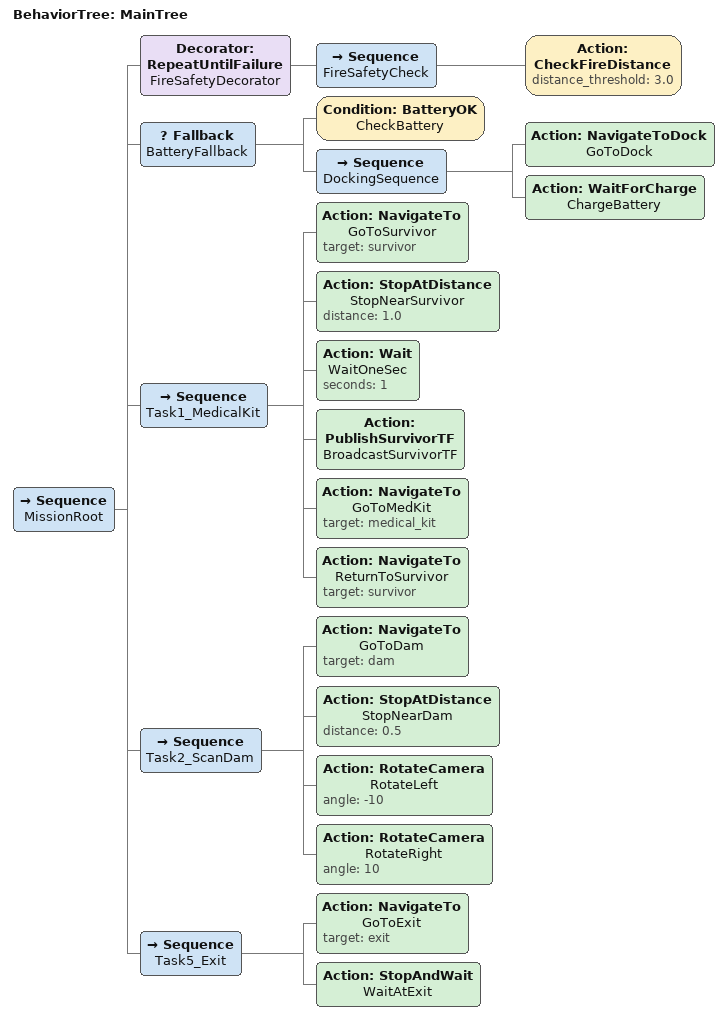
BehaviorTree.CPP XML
<?xml version="1.0"?>
<root BTCPP_format="4" main_tree_to_execute="MainTree">
  <BehaviorTree ID="MainTree">

    <!-- Root sequence — runs all tasks in order -->
    <Sequence name="MissionRoot">

      <!-- Task 4 — Fire Safety Decorator — always active -->
      <Decorator ID="RepeatUntilFailure" name="FireSafetyDecorator">
        <Sequence name="FireSafetyCheck">
          <Action ID="CheckFireDistance" distance_threshold="3.0"/>
        </Sequence>
      </Decorator>

      <!-- Task 3 — Battery Check Fallback -->
      <Fallback name="BatteryFallback">
        <Condition ID="BatteryOK" name="CheckBattery"/>
        <Sequence name="DockingSequence">
          <Action ID="NavigateToDock" name="GoToDock"/>
          <Action ID="WaitForCharge" name="ChargeBattery"/>
        </Sequence>
      </Fallback>

      <!-- Task 1 — Bring Medical Kit to Survivor -->
      <Sequence name="Task1_MedicalKit">
        <Action ID="NavigateTo" name="GoToSurvivor" target="survivor"/>
        <Action ID="StopAtDistance" name="StopNearSurvivor" distance="1.0"/>
        <Action ID="Wait" name="WaitOneSec" seconds="1"/>
        <Action ID="PublishSurvivorTF" name="BroadcastSurvivorTF"/>
        <Action ID="NavigateTo" name="GoToMedKit" target="medical_kit"/>
        <Action ID="NavigateTo" name="ReturnToSurvivor" target="survivor"/>
      </Sequence>

      <!-- Task 2 — Scan the Dam -->
      <Sequence name="Task2_ScanDam">
        <Action ID="NavigateTo" name="GoToDam" target="dam"/>
        <Action ID="StopAtDistance" name="StopNearDam" distance="0.5"/>
        <Action ID="RotateCamera" name="RotateLeft" angle="-10"/>
        <Action ID="RotateCamera" name="RotateRight" angle="10"/>
      </Sequence>

      <!-- Task 5 — Exit the Building -->
      <Sequence name="Task5_Exit">
        <Action ID="NavigateTo" name="GoToExit" target="exit"/>
        <Action ID="StopAndWait" name="WaitAtExit"/>
      </Sequence>

    </Sequence>
  </BehaviorTree>
</root>
